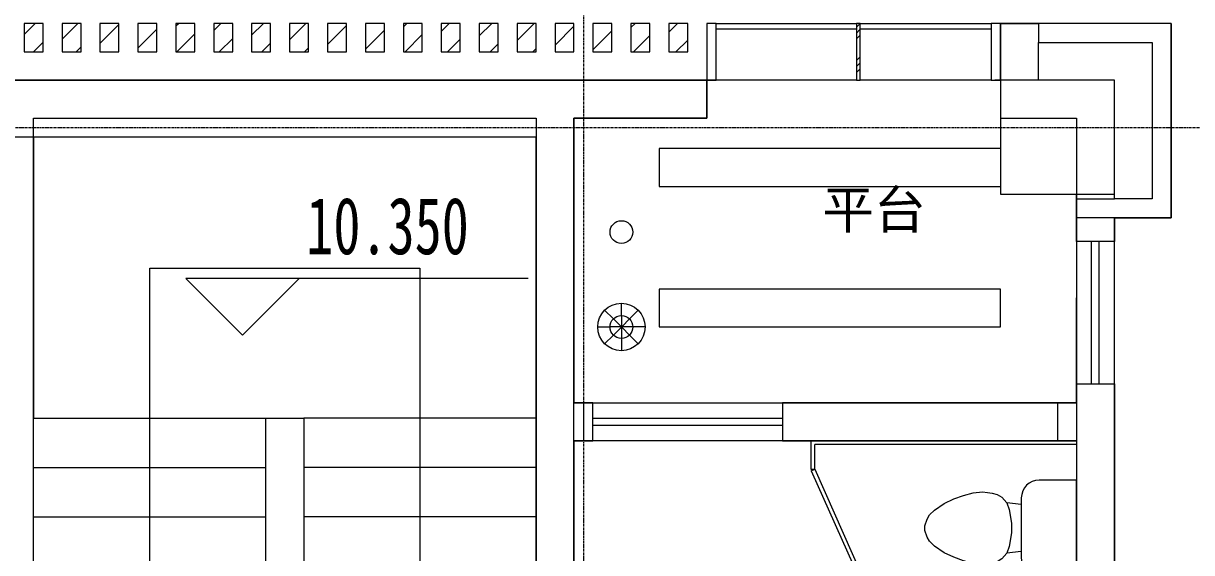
# Model space of a CAD drawing. Header units: millimetres. Extents: x 147592 to 200208, y -27981 to 8299.
# Drawn here: x 171046 to 177208, y -2239 to 550 of the extents above; entities that cross this region are included whole.
import ezdxf

# ---------------------------------------------------------------- set-up
doc = ezdxf.new("R2010")
doc.units = ezdxf.units.MM
doc.linetypes.add('架空线', pattern=[3.97, 2.38, -1.59])
doc.linetypes.add('轴网线', pattern=[22.24, 12.7, -3.18, 3.18, -3.18])
doc.layers.add('A-FLOR-____-OTLN', color=7, linetype='Continuous', lineweight=13, true_color=0x007f00)
doc.layers.add('A-GLAZ-____-OTLN', color=7, linetype='Continuous', lineweight=13, true_color=0x00007f)
for name, color, linetype, lineweight in [('A-GLAZ-CWMG-MCUT', 7, 'Continuous', 13), ('A-GLAZ-CWMG-OTLN', 7, 'Continuous', 5), ('A-WALL-____-MCUT', 7, 'Continuous', 13), ('A-WALL-____-OTLN', 7, 'Continuous', 13), ('G-____-____-DIMS', 7, 'Continuous', 5), ('G-____-____-TEXT', 7, 'Continuous', 5), ('P-SANR-FIXT-OTLN', 7, 'Continuous', 5), ('Q-SPCQ-____-OTLN', 7, 'Continuous', 5), ('S-COLS-____-MCUT', 7, 'Continuous', 5), ('S-FNDN-____-OTLN', 7, 'Continuous', 5), ('S-GRID-____-OTLN', 7, 'Continuous', 5), ('S-STRS-____-OTLN', 7, 'Continuous', 5)]:
    doc.layers.add(name, color=color, linetype=linetype, lineweight=lineweight)
doc.styles.add('仿宋', font='', dxfattribs={"width": 0.7, "height": 300})
doc.styles.add('黑体', font='', dxfattribs={"height": 200})
doc.styles.get('仿宋').set_extended_font_data('FangSong')
doc.styles.get('黑体').set_extended_font_data('SimHei')

# ---------------------------------------------------------------- blocks, each defined once
blk = doc.blocks.new('左右推拉窗 - C1015-1399711-四层给排水_消防平面图')
at = {"layer": 'A-GLAZ-____-OTLN', "color": 251, "lineweight": 5, "true_color": 0x515151}
for p, q in [((-490.5, -166.9), (-490.5, 33.1)), ((-490.5, 33.1), (509.5, 33.1)), ((509.5, 33.1), (509.5, -166.9)), ((-490.5, -46.9), (509.5, -46.9)), ((509.5, -86.9), (-490.5, -86.9)), ((509.5, -166.9), (-490.5, -166.9))]:
    blk.add_line(p, q, dxfattribs=at)
blk = doc.blocks.new('矩形竖梃 - 100_100mm 木色铝方通-V56-四层给排水_消防平面图')
at = {"layer": 'A-GLAZ-CWMG-OTLN', "true_color": 0x515151}
h = blk.add_hatch(dxfattribs=at)
h.set_pattern_fill('FP_47', color=251, style=0, pattern_type=2)
h.set_pattern_definition([(315, (-171100.01, 549.98), (70.71068, 70.71068), [])])
h.paths.add_polyline_path([(50, 150), (50, 0), (-50, 0), (-50, 150)], flags=0)
at = {"layer": 'A-GLAZ-CWMG-MCUT', "color": 251, "lineweight": 5, "true_color": 0x515151}
for p, q in [((-50, 150), (50, 150)), ((-50, 0), (-50, 150)), ((50, 150), (50, 0)), ((50, 0), (-50, 0))]:
    blk.add_line(p, q, dxfattribs=at)
blk = doc.blocks.new('矩形竖梃 - 100_100mm 木色铝方通-V57-四层给排水_消防平面图')
at = {"layer": 'A-GLAZ-CWMG-OTLN', "true_color": 0x515151}
h = blk.add_hatch(dxfattribs=at)
h.set_pattern_fill('FP_48', color=251, style=0, pattern_type=2)
h.set_pattern_definition([(315, (-171700.01, 549.98), (70.71068, 70.71068), [])])
h.paths.add_polyline_path([(50, 150), (50, 0), (-50, 0), (-50, 150)], flags=0)
at = {"layer": 'A-GLAZ-CWMG-MCUT', "color": 251, "lineweight": 5, "true_color": 0x515151}
for p, q in [((-50, 150), (50, 150)), ((-50, 0), (-50, 150)), ((50, 150), (50, 0)), ((50, 0), (-50, 0))]:
    blk.add_line(p, q, dxfattribs=at)
blk = doc.blocks.new('矩形竖梃 - 100_100mm 木色铝方通-V58-四层给排水_消防平面图')
at = {"layer": 'A-GLAZ-CWMG-OTLN', "true_color": 0x515151}
h = blk.add_hatch(dxfattribs=at)
h.set_pattern_fill('FP_49', color=251, style=0, pattern_type=2)
h.set_pattern_definition([(315, (-171300.01, 549.98), (70.71068, 70.71068), [])])
h.paths.add_polyline_path([(50, 150), (50, 0), (-50, 0), (-50, 150)], flags=0)
at = {"layer": 'A-GLAZ-CWMG-MCUT', "color": 251, "lineweight": 5, "true_color": 0x515151}
for p, q in [((-50, 150), (50, 150)), ((-50, 0), (-50, 150)), ((50, 150), (50, 0)), ((50, 0), (-50, 0))]:
    blk.add_line(p, q, dxfattribs=at)
blk = doc.blocks.new('矩形竖梃 - 100_100mm 木色铝方通-V59-四层给排水_消防平面图')
at = {"layer": 'A-GLAZ-CWMG-OTLN', "true_color": 0x515151}
h = blk.add_hatch(dxfattribs=at)
h.set_pattern_fill('FP_50', color=251, style=0, pattern_type=2)
h.set_pattern_definition([(315, (-171500.01, 549.98), (70.71068, 70.71068), [])])
h.paths.add_polyline_path([(50, 150), (50, 0), (-50, 0), (-50, 150)], flags=0)
at = {"layer": 'A-GLAZ-CWMG-MCUT', "color": 251, "lineweight": 5, "true_color": 0x515151}
for p, q in [((-50, 150), (50, 150)), ((-50, 0), (-50, 150)), ((50, 150), (50, 0)), ((50, 0), (-50, 0))]:
    blk.add_line(p, q, dxfattribs=at)
blk = doc.blocks.new('矩形竖梃 - 100_100mm 木色铝方通-V60-四层给排水_消防平面图')
at = {"layer": 'A-GLAZ-CWMG-OTLN', "true_color": 0x515151}
h = blk.add_hatch(dxfattribs=at)
h.set_pattern_fill('FP_51', color=251, style=0, pattern_type=2)
h.set_pattern_definition([(315, (-171900.01, 549.98), (70.71068, 70.71068), [])])
h.paths.add_polyline_path([(50, 150), (50, 0), (-50, 0), (-50, 150), (-20.6, 150)], flags=0)
at = {"layer": 'A-GLAZ-CWMG-MCUT', "color": 251, "lineweight": 5, "true_color": 0x515151}
for p, q in [((-50, 150), (50, 150)), ((-50, 0), (-50, 150)), ((50, 150), (50, 0)), ((50, 0), (-50, 0))]:
    blk.add_line(p, q, dxfattribs=at)
blk = doc.blocks.new('矩形竖梃 - 100_100mm 木色铝方通-V61-四层给排水_消防平面图')
at = {"layer": 'A-GLAZ-CWMG-OTLN', "true_color": 0x515151}
h = blk.add_hatch(dxfattribs=at)
h.set_pattern_fill('FP_52', color=251, style=0, pattern_type=2)
h.set_pattern_definition([(315, (-172100.01, 549.98), (70.71068, 70.71068), [])])
h.paths.add_polyline_path([(50, 150), (50, 0), (-50, 0), (-50, 150)], flags=0)
at = {"layer": 'A-GLAZ-CWMG-MCUT', "color": 251, "lineweight": 5, "true_color": 0x515151}
for p, q in [((-50, 150), (50, 150)), ((-50, 0), (-50, 150)), ((50, 150), (50, 0)), ((50, 0), (-50, 0))]:
    blk.add_line(p, q, dxfattribs=at)
blk = doc.blocks.new('矩形竖梃 - 100_100mm 木色铝方通-V62-四层给排水_消防平面图')
at = {"layer": 'A-GLAZ-CWMG-OTLN', "true_color": 0x515151}
h = blk.add_hatch(dxfattribs=at)
h.set_pattern_fill('FP_53', color=251, style=0, pattern_type=2)
h.set_pattern_definition([(315, (-172300.01, 549.98), (70.71068, 70.71068), [])])
h.paths.add_polyline_path([(50, 150), (50, 0), (-50, 0), (-50, 150)], flags=0)
at = {"layer": 'A-GLAZ-CWMG-MCUT', "color": 251, "lineweight": 5, "true_color": 0x515151}
for p, q in [((-50, 150), (50, 150)), ((-50, 0), (-50, 150)), ((50, 150), (50, 0)), ((50, 0), (-50, 0))]:
    blk.add_line(p, q, dxfattribs=at)
blk = doc.blocks.new('矩形竖梃 - 100_100mm 木色铝方通-V63-四层给排水_消防平面图')
at = {"layer": 'A-GLAZ-CWMG-OTLN', "true_color": 0x515151}
h = blk.add_hatch(dxfattribs=at)
h.set_pattern_fill('FP_54', color=251, style=0, pattern_type=2)
h.set_pattern_definition([(315, (-172500.01, 549.98), (70.71068, 70.71068), [])])
h.paths.add_polyline_path([(50, 150), (50, 0), (-50, 0), (-50, 150)], flags=0)
at = {"layer": 'A-GLAZ-CWMG-MCUT', "color": 251, "lineweight": 5, "true_color": 0x515151}
for p, q in [((-50, 150), (50, 150)), ((-50, 0), (-50, 150)), ((50, 150), (50, 0)), ((50, 0), (-50, 0))]:
    blk.add_line(p, q, dxfattribs=at)
blk = doc.blocks.new('矩形竖梃 - 100_100mm 木色铝方通-V64-四层给排水_消防平面图')
at = {"layer": 'A-GLAZ-CWMG-OTLN', "true_color": 0x515151}
h = blk.add_hatch(dxfattribs=at)
h.set_pattern_fill('FP_55', color=251, style=0, pattern_type=2)
h.set_pattern_definition([(315, (-172700.01, 549.98), (70.71068, 70.71068), [])])
h.paths.add_polyline_path([(50, 150), (50, 0), (-50, 0), (-50, 150)], flags=0)
at = {"layer": 'A-GLAZ-CWMG-MCUT', "color": 251, "lineweight": 5, "true_color": 0x515151}
for p, q in [((-50, 150), (50, 150)), ((-50, 0), (-50, 150)), ((50, 150), (50, 0)), ((50, 0), (-50, 0))]:
    blk.add_line(p, q, dxfattribs=at)
blk = doc.blocks.new('矩形竖梃 - 100_100mm 木色铝方通-V65-四层给排水_消防平面图')
at = {"layer": 'A-GLAZ-CWMG-OTLN', "true_color": 0x515151}
h = blk.add_hatch(dxfattribs=at)
h.set_pattern_fill('FP_56', color=251, style=0, pattern_type=2)
h.set_pattern_definition([(315, (-172900.01, 549.98), (70.71068, 70.71068), [])])
h.paths.add_polyline_path([(50, 150), (50, 0), (-50, 0), (-50, 150)], flags=0)
at = {"layer": 'A-GLAZ-CWMG-MCUT', "color": 251, "lineweight": 5, "true_color": 0x515151}
for p, q in [((-50, 150), (50, 150)), ((-50, 0), (-50, 150)), ((50, 150), (50, 0)), ((50, 0), (-50, 0))]:
    blk.add_line(p, q, dxfattribs=at)
blk = doc.blocks.new('矩形竖梃 - 100_100mm 木色铝方通-V66-四层给排水_消防平面图')
at = {"layer": 'A-GLAZ-CWMG-OTLN', "true_color": 0x515151}
h = blk.add_hatch(dxfattribs=at)
h.set_pattern_fill('FP_57', color=251, style=0, pattern_type=2)
h.set_pattern_definition([(315, (-173100.01, 549.98), (70.71068, 70.71068), [])])
h.paths.add_polyline_path([(50, 150), (50, 0), (-50, 0), (-50, 150)], flags=0)
at = {"layer": 'A-GLAZ-CWMG-MCUT', "color": 251, "lineweight": 5, "true_color": 0x515151}
for p, q in [((-50, 150), (50, 150)), ((-50, 0), (-50, 150)), ((50, 150), (50, 0)), ((50, 0), (-50, 0))]:
    blk.add_line(p, q, dxfattribs=at)
blk = doc.blocks.new('矩形竖梃 - 100_100mm 木色铝方通-V67-四层给排水_消防平面图')
at = {"layer": 'A-GLAZ-CWMG-OTLN', "true_color": 0x515151}
h = blk.add_hatch(dxfattribs=at)
h.set_pattern_fill('FP_58', color=251, style=0, pattern_type=2)
h.set_pattern_definition([(315, (-173300.01, 549.98), (70.71068, 70.71068), [])])
h.paths.add_polyline_path([(50, 150), (50, 0), (-50, 0), (-50, 150), (9.4, 150)], flags=0)
at = {"layer": 'A-GLAZ-CWMG-MCUT', "color": 251, "lineweight": 5, "true_color": 0x515151}
for p, q in [((-50, 150), (50, 150)), ((-50, 0), (-50, 150)), ((50, 150), (50, 0)), ((50, 0), (-50, 0))]:
    blk.add_line(p, q, dxfattribs=at)
blk = doc.blocks.new('矩形竖梃 - 100_100mm 木色铝方通-V68-四层给排水_消防平面图')
at = {"layer": 'A-GLAZ-CWMG-OTLN', "true_color": 0x515151}
h = blk.add_hatch(dxfattribs=at)
h.set_pattern_fill('FP_59', color=251, style=0, pattern_type=2)
h.set_pattern_definition([(315, (-173500.01, 549.98), (70.71068, 70.71068), [])])
h.paths.add_polyline_path([(50, 150), (50, 0), (-50, 0), (-50, 150)], flags=0)
at = {"layer": 'A-GLAZ-CWMG-MCUT', "color": 251, "lineweight": 5, "true_color": 0x515151}
for p, q in [((-50, 150), (50, 150)), ((-50, 0), (-50, 150)), ((50, 150), (50, 0)), ((50, 0), (-50, 0))]:
    blk.add_line(p, q, dxfattribs=at)
blk = doc.blocks.new('矩形竖梃 - 100_100mm 木色铝方通-V69-四层给排水_消防平面图')
at = {"layer": 'A-GLAZ-CWMG-OTLN', "true_color": 0x515151}
h = blk.add_hatch(dxfattribs=at)
h.set_pattern_fill('FP_60', color=251, style=0, pattern_type=2)
h.set_pattern_definition([(315, (-173700.01, 549.98), (70.71068, 70.71068), [])])
h.paths.add_polyline_path([(50, 150), (50, 0), (-50, 0), (-50, 150)], flags=0)
at = {"layer": 'A-GLAZ-CWMG-MCUT', "color": 251, "lineweight": 5, "true_color": 0x515151}
for p, q in [((-50, 150), (50, 150)), ((-50, 0), (-50, 150)), ((50, 150), (50, 0)), ((50, 0), (-50, 0))]:
    blk.add_line(p, q, dxfattribs=at)
blk = doc.blocks.new('矩形竖梃 - 100_100mm 木色铝方通-V70-四层给排水_消防平面图')
at = {"layer": 'A-GLAZ-CWMG-OTLN', "true_color": 0x515151}
h = blk.add_hatch(dxfattribs=at)
h.set_pattern_fill('FP_61', color=251, style=0, pattern_type=2)
h.set_pattern_definition([(315, (-173900.01, 549.98), (70.71068, 70.71068), [])])
h.paths.add_polyline_path([(50, 150), (50, 0), (-50, 0), (-50, 150)], flags=0)
at = {"layer": 'A-GLAZ-CWMG-MCUT', "color": 251, "lineweight": 5, "true_color": 0x515151}
for p, q in [((-50, 150), (50, 150)), ((-50, 0), (-50, 150)), ((50, 150), (50, 0)), ((50, 0), (-50, 0))]:
    blk.add_line(p, q, dxfattribs=at)
blk = doc.blocks.new('矩形竖梃 - 100_100mm 木色铝方通-V71-四层给排水_消防平面图')
at = {"layer": 'A-GLAZ-CWMG-OTLN', "true_color": 0x515151}
h = blk.add_hatch(dxfattribs=at)
h.set_pattern_fill('FP_62', color=251, style=0, pattern_type=2)
h.set_pattern_definition([(315, (-174100.01, 549.98), (70.71068, 70.71068), [])])
h.paths.add_polyline_path([(50, 150), (50, 0), (-50, 0), (-50, 150)], flags=0)
at = {"layer": 'A-GLAZ-CWMG-MCUT', "color": 251, "lineweight": 5, "true_color": 0x515151}
for p, q in [((-50, 150), (50, 150)), ((-50, 0), (-50, 150)), ((50, 150), (50, 0)), ((50, 0), (-50, 0))]:
    blk.add_line(p, q, dxfattribs=at)
blk = doc.blocks.new('雨水斗 2d - 地漏 R100-669040-四层给排水_消防平面图')
at = {"layer": 'Q-SPCQ-____-OTLN', "color": 251, "true_color": 0x515151}
for p, q in [((0, 60), (0, 125)), ((-42.4, 42.4), (-88.4, 88.4)), ((88.4, 88.4), (-42.4, -42.4)), ((-125, 0), (-60, 0)), ((125, 0), (-60, 0)), ((-42.4, 42.4), (88.4, -88.4)), ((0, 60), (0, -125)), ((-88.4, -88.4), (-42.4, -42.4))]:
    blk.add_line(p, q, dxfattribs=at)
for radius in [125, 60]:
    blk.add_circle((0, 0), radius, dxfattribs=at)
blk = doc.blocks.new('雨水管 2d - 地漏 R50-1793327-四层给排水_消防平面图')
at = {"layer": 'Q-SPCQ-____-OTLN', "color": 251, "true_color": 0x515151}
blk.add_circle((0, 0), 60, dxfattribs=at)
blk = doc.blocks.new('单个座便器隔间 - 单个座便器隔间-1855308-四层给排水_消防平面图')
at = {"layer": 'P-SANR-FIXT-OTLN', "color": 251, "true_color": 0x515151}
for p, q in [((703.4, 0), (196.6, 0)), ((-10, 0), (-10, -1400)), ((10, 0), (10, -1380)), ((196.6, 0), (196.6, -196.2)), ((703.4, -196.2), (703.4, 0)), ((890, 0), (890, -1380)), ((910, 0), (910, -1400)), ((291.3, -290.9), (608.8, -290.9)), ((326.5, -290.9), (317.7, -367.7)), ((573.5, -290.9), (582.3, -367.7)), ((287.4, -393.1), (317.7, -367.7)), ((317.7, -367.7), (352.6, -355)), ((352.6, -355), (424.6, -342.3)), ((424.6, -342.3), (475.4, -342.3)), ((475.4, -342.3), (547.4, -355)), ((547.4, -355), (582.3, -367.7)), ((582.3, -367.7), (612.6, -393.1)), ((266.2, -443.9), (273, -418.5)), ((273, -418.5), (287.4, -393.1)), ((612.6, -393.1), (627, -418.5)), ((627, -418.5), (633.8, -443.9)), ((259.5, -494.7), (261.7, -469.4)), ((261.7, -469.4), (266.2, -443.9)), ((633.8, -443.9), (638.3, -469.4)), ((638.3, -469.4), (640.5, -494.7)), ((263.9, -545.3), (259.5, -494.7)), ((277.6, -596.3), (263.9, -545.3)), ((636.1, -545.3), (622.4, -596.3)), ((640.5, -494.7), (636.1, -545.3)), ((296.1, -647.1), (277.6, -596.3)), ((622.4, -596.3), (603.9, -647.1)), ((319.8, -697.9), (296.1, -647.1)), ((603.9, -647.1), (580.2, -697.9)), ((355, -748.7), (319.8, -697.9)), ((580.2, -697.9), (545, -748.7)), ((380.4, -774.1), (355, -748.7)), ((402.4, -786.8), (380.4, -774.1)), ((437.3, -799.5), (402.4, -786.8)), ((462.7, -799.5), (437.3, -799.5)), ((497.6, -786.8), (462.7, -799.5)), ((519.6, -774.1), (497.6, -786.8)), ((545, -748.7), (519.6, -774.1)), ((140, -1380), (706.4, -1127.8)), ((148.1, -1398.3), (714.5, -1146.1)), ((706.4, -1127.8), (714.5, -1146.1)), ((-10, -1400), (140, -1400)), ((140, -1380), (10, -1380)), ((148.1, -1398.3), (140, -1380)), ((140, -1400), (140, -1380)), ((890, -1380), (760, -1380)), ((760, -1400), (760, -1380)), ((760, -1400), (910, -1400))]:
    blk.add_line(p, q, dxfattribs=at)
for centre, radius, start, end in [((291.3, -196.2), 94.6, 180, 270), ((608.8, -196.2), 94.6, 270, 0), ((88.8, -1389.2), 671.3, 359.07521, 21.22957)]:
    blk.add_arc(centre, radius, start, end, dxfattribs=at)
blk = doc.blocks.new('矩形竖梃 - 50_300mm 长方形-V72-四层给排水_消防平面图')
at = {"layer": 'A-GLAZ-CWMG-MCUT', "color": 251, "lineweight": 5, "true_color": 0x515151}
for p, q in [((-50, 0), (0, 0)), ((-50, -300), (-50, 0)), ((0, 0), (0, -300)), ((0, -300), (-50, -300))]:
    blk.add_line(p, q, dxfattribs=at)
blk = doc.blocks.new('矩形竖梃 - 50_300mm 长方形-V73-四层给排水_消防平面图')
at = {"layer": 'A-GLAZ-CWMG-MCUT', "color": 251, "lineweight": 5, "true_color": 0x515151}
for p, q in [((0, 0), (-50, 0)), ((-50, 0), (-50, -300)), ((0, -300), (0, 0)), ((-50, -300), (0, -300))]:
    blk.add_line(p, q, dxfattribs=at)
blk = doc.blocks.new('矩形竖梃 - 30mm 正方形-2021428-四层给排水_消防平面图')
at = {"layer": 'A-GLAZ-CWMG-OTLN', "color": 251, "true_color": 0x515151}
for p, q in [((175460, 550), (176150, 550)), ((176150, 520), (175460, 520))]:
    blk.add_line(p, q, dxfattribs=at)
blk = doc.blocks.new('矩形竖梃 - 30mm 正方形-2021431-四层给排水_消防平面图')
at = {"layer": 'A-GLAZ-CWMG-OTLN', "color": 251, "true_color": 0x515151}
for p, q in [((174700, 550), (175440, 550)), ((175440, 520), (174700, 520))]:
    blk.add_line(p, q, dxfattribs=at)
blk = doc.blocks.new('矩形竖梃 - TJ隐框 20_250-1986374-四层给排水_消防平面图')
at = {"layer": 'A-GLAZ-CWMG-OTLN', "true_color": 0x515151}
h = blk.add_hatch(dxfattribs=at)
h.set_pattern_fill('FP_64', color=251, style=0, pattern_type=2)
h.set_pattern_definition([(135, (175450.01, -549.98), (-88.38835, -88.38835), []), (135, (175418.76, -549.98), (-176.776695, 1e-14), []), (135, (175481.26, -549.98), (-176.776695, 1e-14), [])])
h.paths.add_polyline_path([(-10, -300), (-10, 0), (10, 0), (10, -300)], flags=0)
at = {"layer": 'A-GLAZ-CWMG-MCUT', "color": 251, "lineweight": 5, "true_color": 0x515151}
for p, q in [((-10, 0), (10, 0)), ((-10, -300), (-10, 0)), ((10, 0), (10, -300)), ((10, -300), (-10, -300))]:
    blk.add_line(p, q, dxfattribs=at)
blk = doc.blocks.new('矩形竖梃 - 100_100mm 木色铝方通-V77-四层给排水_消防平面图')
at = {"layer": 'A-GLAZ-CWMG-OTLN', "true_color": 0x515151}
h = blk.add_hatch(dxfattribs=at)
h.set_pattern_fill('FP_66', color=251, style=0, pattern_type=2)
h.set_pattern_definition([(315, (-174300.01, 549.98), (70.71068, 70.71068), [])])
h.paths.add_polyline_path([(50, 150), (50, 0), (-50, 0), (-50, 150)], flags=0)
at = {"layer": 'A-GLAZ-CWMG-MCUT', "color": 251, "lineweight": 5, "true_color": 0x515151}
for p, q in [((-50, 150), (50, 150)), ((-50, 0), (-50, 150)), ((50, 150), (50, 0)), ((50, 0), (-50, 0))]:
    blk.add_line(p, q, dxfattribs=at)
blk = doc.blocks.new('矩形竖梃 - 100_100mm 木色铝方通-V78-四层给排水_消防平面图')
at = {"layer": 'A-GLAZ-CWMG-OTLN', "true_color": 0x515151}
h = blk.add_hatch(dxfattribs=at)
h.set_pattern_fill('FP_67', color=251, style=0, pattern_type=2)
h.set_pattern_definition([(315, (-174500.01, 549.98), (70.71068, 70.71068), [])])
h.paths.add_polyline_path([(50, 150), (50, 0), (-50, 0), (-50, 150)], flags=0)
at = {"layer": 'A-GLAZ-CWMG-MCUT', "color": 251, "lineweight": 5, "true_color": 0x515151}
for p, q in [((-50, 150), (50, 150)), ((-50, 0), (-50, 150)), ((50, 150), (50, 0)), ((50, 0), (-50, 0))]:
    blk.add_line(p, q, dxfattribs=at)
blk = doc.blocks.new('百叶窗-单层单列_角度可变_ - BYC0825-2215836-四层给排水_消防平面图')
at = {"layer": 'A-GLAZ-____-OTLN', "color": 251, "lineweight": 5, "true_color": 0x515151}
for p, q in [((375, 0), (-375, 0)), ((-375, 0), (-375, -200)), ((375, -200), (375, 0)), ((-375, -80), (375, -80)), ((-375, -120), (375, -120)), ((-375, -200), (375, -200))]:
    blk.add_line(p, q, dxfattribs=at)
blk = doc.blocks.new('高程点 - 相对高程点-103621-四层给排水_消防平面图')
at = {"layer": 'G-____-____-DIMS', "color": 173, "true_color": 0x5151ff}
for p, q in [((15.062, 2.987), (-2.987, 2.987)), ((0, 0), (-2.987, 2.987)), ((0, 0), (2.987, 2.987))]:
    blk.add_line(p, q, dxfattribs=at)
blk = doc.blocks.new('YXQH_AR_B9-20_rvt-1-四层给排水_消防平面图')
at = {"layer": 'A-FLOR-____-OTLN', "color": 8, "lineweight": 5, "true_color": 0x7f7f7f}
for p, q in [((174700, 250), (174650, 250)), ((174650, 250), (174650, 50)), ((175440, 250), (174700, 250)), ((176150, 250), (175460, 250)), ((176200, 250), (176169.4, 250)), ((174650, 50), (173950, 50)), ((173950, 50), (173950, -1450)), ((176600, -600), (176600, -350)), ((176600, -1350), (176600, -897.1)), ((176600, -1450), (176600, -1350)), ((173950, -1450), (174050, -1450)), ((175050, -1450), (176600, -1450)), ((173950, -1650), (173950, -2870)), ((174050, -1650), (173950, -1650)), ((175200, -1650), (175050, -1650))]:
    blk.add_line(p, q, dxfattribs=at)
at = {"layer": 'A-WALL-____-MCUT', "color": 251, "lineweight": 5, "true_color": 0x515151}
for p, q in [((176400, 550), (176200, 550)), ((176200, 550), (176200, 250)), ((177000, 550), (176400, 550)), ((176400, 550), (176400, 450)), ((177100, 550), (177000, 550)), ((177100, -475), (177100, 550)), ((176400, 250), (176400, 450)), ((176400, 450), (177000, 450)), ((177000, 450), (177000, -375)), ((174650, 250), (167350, 250)), ((174650, 50), (174650, 250)), ((176200, 250), (176200, 50)), ((176800, 250), (176400, 250)), ((176800, 50), (176800, 250)), ((171100, -6150), (171100, 50)), ((171100, 50), (173750, 50)), ((173750, 50), (173750, -4900)), ((173950, -1450), (173950, 50)), ((173950, 50), (174650, 50)), ((176200, 50), (176600, 50)), ((176600, 50), (176600, -375)), ((176800, -375), (176800, 50)), ((176600, -375), (176800, -375)), ((176600, -375), (176600, -475)), ((177000, -375), (176800, -375)), ((176600, -475), (176600, -600)), ((176800, -475), (176600, -475)), ((176800, -475), (177000, -475)), ((176800, -600), (176800, -475)), ((177000, -475), (177100, -475)), ((176600, -1350), (176600, -1450)), ((176800, -6800), (176800, -1350)), ((174050, -1450), (173950, -1450)), ((176600, -1450), (175050, -1450)), ((173950, -3950), (173950, -1650)), ((173950, -1650), (174050, -1650)), ((175050, -1650), (176600, -1650)), ((176600, -1650), (176600, -4050))]:
    blk.add_line(p, q, dxfattribs=at)
at = {"layer": 'A-WALL-____-OTLN', "color": 251, "lineweight": 5, "true_color": 0x515151}
for p, q in [((176200, 550), (176400, 550)), ((176200, 550), (176200, 250)), ((177000, 550), (176400, 550)), ((177100, 550), (177000, 550)), ((177100, -475), (177100, 550)), ((176400, 250), (176400, 450)), ((176400, 450), (177000, 450)), ((177000, 450), (177000, -375)), ((174650, 250), (167350, 250)), ((174650, 250), (174650, 50)), ((171100, -6150), (171100, 50)), ((171100, 50), (173750, 50)), ((173750, 50), (173750, -4900)), ((173950, -1450), (173950, 50)), ((173950, 50), (174650, 50)), ((176600, -350), (176600, -375)), ((176800, -375), (176800, -350)), ((176600, -475), (176600, -375)), ((177000, -375), (176800, -375)), ((176600, -475), (176600, -600)), ((176800, -475), (177000, -475)), ((176800, -600), (176800, -475)), ((177000, -475), (177100, -475)), ((176600, -897.1), (176600, -1350)), ((176600, -1350), (176600, -1450)), ((176800, -6500), (176800, -1350)), ((173950, -1650), (173950, -1450)), ((175050, -1450), (175050, -1650)), ((176600, -1450), (176600, -1650)), ((173950, -2870), (173950, -1650))]:
    blk.add_line(p, q, dxfattribs=at)
at = {"layer": 'G-____-____-DIMS', "color": 251, "true_color": 0x515151}
blk.add_line((172201.7, -1092.4), (172201.7, -1092.4), dxfattribs=at)
blk.add_line((172201.7, -1092.4), (172201.7, -1092.4), dxfattribs=at)
at = {"layer": 'S-GRID-____-OTLN', "color": 173, "linetype": '轴网线', "true_color": 0x5151ff}
for p, q in [((174000, 7499.5), (174000, -27181.2)), ((199020.5, 0), (148525.8, 0))]:
    blk.add_line(p, q, dxfattribs=at)
at = {"layer": 'S-STRS-____-OTLN', "color": 251, "true_color": 0x515151}
for p, q in [((171100, -50), (171100, -1530)), ((171100, -1530), (172325, -1530)), ((171100, -1790), (171100, -1530)), ((171100, -1790), (171100, -1530)), ((172325, -1530), (172525, -1530)), ((172325, -1790), (172325, -1530)), ((173750, -1530), (172525, -1530)), ((172525, -1530), (172525, -1790)), ((171100, -2050), (171100, -1790)), ((171100, -2050), (171100, -1790)), ((171100, -1790), (172325, -1790)), ((172325, -2050), (172325, -1790)), ((172525, -1790), (172525, -2050)), ((173750, -1790), (172525, -1790)), ((171100, -2310), (171100, -2050)), ((171100, -2310), (171100, -2050)), ((171100, -2050), (172325, -2050)), ((172325, -2310), (172325, -2050)), ((172525, -2050), (172525, -2310)), ((173750, -2050), (172525, -2050))]:
    blk.add_line(p, q, dxfattribs=at)
at = {"layer": 'S-STRS-____-OTLN', "color": 173, "true_color": 0x5151ff}
for p, q in [((171712.5, -740), (173137.5, -740)), ((171712.5, -1530), (171712.5, -740)), ((173137.5, -740), (173137.5, -1530)), ((171712.5, -1790), (171712.5, -1530)), ((173137.5, -1530), (173137.5, -1790)), ((171712.5, -2050), (171712.5, -1790)), ((173137.5, -1790), (173137.5, -2050)), ((171712.5, -2310), (171712.5, -2050)), ((173137.5, -2050), (173137.5, -2310))]:
    blk.add_line(p, q, dxfattribs=at)
at = {"layer": 'S-STRS-____-OTLN', "color": 251, "linetype": '架空线', "true_color": 0x515151}
for p, q in [((173750, -1530), (172525, -1530)), ((171100, -1790), (172325, -1790)), ((173750, -1790), (172525, -1790)), ((171100, -2050), (172325, -2050)), ((173750, -2050), (172525, -2050))]:
    blk.add_line(p, q, dxfattribs=at)
at = {"color": 251, "lineweight": 5, "true_color": 0x515151, "extrusion": (0, 0, -1), "rotation": 180}
for name, p in [('矩形竖梃 - 100_100mm 木色铝方通-V56-四层给排水_消防平面图', (-171100, 550)), ('矩形竖梃 - 100_100mm 木色铝方通-V58-四层给排水_消防平面图', (-171300, 550)), ('矩形竖梃 - 100_100mm 木色铝方通-V59-四层给排水_消防平面图', (-171500, 550)), ('矩形竖梃 - 100_100mm 木色铝方通-V57-四层给排水_消防平面图', (-171700, 550)), ('矩形竖梃 - 100_100mm 木色铝方通-V60-四层给排水_消防平面图', (-171900, 550)), ('矩形竖梃 - 100_100mm 木色铝方通-V61-四层给排水_消防平面图', (-172100, 550)), ('矩形竖梃 - 100_100mm 木色铝方通-V62-四层给排水_消防平面图', (-172300, 550)), ('矩形竖梃 - 100_100mm 木色铝方通-V63-四层给排水_消防平面图', (-172500, 550)), ('矩形竖梃 - 100_100mm 木色铝方通-V64-四层给排水_消防平面图', (-172700, 550)), ('矩形竖梃 - 100_100mm 木色铝方通-V65-四层给排水_消防平面图', (-172900, 550)), ('矩形竖梃 - 100_100mm 木色铝方通-V66-四层给排水_消防平面图', (-173100, 550)), ('矩形竖梃 - 100_100mm 木色铝方通-V67-四层给排水_消防平面图', (-173300, 550)), ('矩形竖梃 - 100_100mm 木色铝方通-V68-四层给排水_消防平面图', (-173500, 550)), ('矩形竖梃 - 100_100mm 木色铝方通-V69-四层给排水_消防平面图', (-173700, 550)), ('矩形竖梃 - 100_100mm 木色铝方通-V70-四层给排水_消防平面图', (-173900, 550)), ('矩形竖梃 - 100_100mm 木色铝方通-V71-四层给排水_消防平面图', (-174100, 550)), ('矩形竖梃 - 100_100mm 木色铝方通-V77-四层给排水_消防平面图', (-174300, 550)), ('矩形竖梃 - 100_100mm 木色铝方通-V78-四层给排水_消防平面图', (-174500, 550))]:
    blk.add_blockref(name, p, dxfattribs=at)
at = {"color": 251, "lineweight": 5, "true_color": 0x515151, "extrusion": (0, 0, -1)}
for name, p in [('矩形竖梃 - 50_300mm 长方形-V72-四层给排水_消防平面图', (-174650, 550)), ('矩形竖梃 - TJ隐框 20_250-1986374-四层给排水_消防平面图', (-175450, 550))]:
    blk.add_blockref(name, p, dxfattribs=at)
at = {"color": 251, "lineweight": 5, "true_color": 0x515151}
for name, p in [('矩形竖梃 - 30mm 正方形-2021431-四层给排水_消防平面图', (0, 0)), ('矩形竖梃 - 30mm 正方形-2021428-四层给排水_消防平面图', (0, 0)), ('矩形竖梃 - 50_300mm 长方形-V73-四层给排水_消防平面图', (176200, 550)), ('雨水管 2d - 地漏 R50-1793327-四层给排水_消防平面图', (174200, -550)), ('雨水斗 2d - 地漏 R100-669040-四层给排水_消防平面图', (174200, -1050)), ('左右推拉窗 - C1015-1399711-四层给排水_消防平面图', (174540.5, -1483.1))]:
    blk.add_blockref(name, p, dxfattribs=at)
for name, p, rotation in [('百叶窗-单层单列_角度可变_ - BYC0825-2215836-四层给排水_消防平面图', (176600, -975), 90), ('单个座便器隔间 - 单个座便器隔间-1855308-四层给排水_消防平面图', (176600, -1660), 270.0000000000002)]:
    blk.add_blockref(name, p, dxfattribs=dict(at, rotation=rotation))
at = {"color": 251, "lineweight": 5, "true_color": 0x515151, "xscale": 99.99999999999993, "yscale": 99.99999999999993, "zscale": 99.99999999999993}
blk.add_blockref('高程点 - 相对高程点-103621-四层给排水_消防平面图', (172201.7, -1092.4), dxfattribs=at)
at = {"layer": 'G-____-____-DIMS', "color": 251, "true_color": 0x515151, "insert": (172538.2, -366.6), "char_height": 300, "width": 1112.296, "attachment_point": 1, "line_spacing_factor": 0.898273, "style": '仿宋'}
blk.add_mtext('10.350', dxfattribs=at)
at = {"layer": 'G-____-____-TEXT', "color": 251, "true_color": 0x515151, "insert": (175260, -331.7), "char_height": 200, "width": 737.552, "attachment_point": 1, "style": '黑体'}
blk.add_mtext('平台', dxfattribs=at)
blk = doc.blocks.new('YXQH_ST_B9-20_rvt-1-四层给排水_消防平面图')
at = {"layer": 'A-FLOR-____-OTLN', "color": 95, "lineweight": 18, "true_color": 0x51a751}
for p, q in [((176200, 250), (176200, 550)), ((177100, 550), (177100, -475)), ((167350, 250), (174650, 250)), ((171100, -50), (170900, -50)), ((173750, -50), (171100, -50)), ((173750, -4390), (173750, -50)), ((176800, -475), (176800, -600)), ((177100, -475), (176800, -475)), ((176800, -1350), (176800, -6500)), ((174002.7, -1650), (174002.7, -1450)), ((176500, -1450), (176500, -1650))]:
    blk.add_line(p, q, dxfattribs=at)
at = {"layer": 'S-COLS-____-MCUT', "color": 251, "lineweight": 18, "true_color": 0x515151}
for p, q in [((176400, 250), (176200, 250)), ((176200, 250), (176200, 50)), ((176800, 250), (176400, 250)), ((176800, -350), (176800, 250)), ((176200, 50), (176200, -350)), ((176200, -350), (176600, -350)), ((176600, -350), (176800, -350))]:
    blk.add_line(p, q, dxfattribs=at)
at = {"layer": 'S-FNDN-____-OTLN', "color": 251, "lineweight": 18, "true_color": 0x515151}
for p, q in [((176200, -110), (174400, -110)), ((174400, -110), (174400, -310)), ((174400, -310), (176200, -310)), ((176200, -850), (174400, -850)), ((174400, -850), (174400, -1050)), ((176200, -1050), (176200, -850)), ((174400, -1050), (176200, -1050))]:
    blk.add_line(p, q, dxfattribs=at)
at = {"layer": 'S-STRS-____-OTLN', "color": 251, "lineweight": 18, "true_color": 0x515151}
for p, q in [((171100, -1790), (171100, -1530)), ((171100, -1790), (171100, -1530)), ((171100, -2050), (171100, -1790)), ((171100, -2050), (171100, -1790)), ((171100, -2310), (171100, -2050)), ((171100, -2310), (171100, -2050))]:
    blk.add_line(p, q, dxfattribs=at)

msp = doc.modelspace()

# ---------------------------------------------------------------- block references
at = {"lineweight": 5}
for name in ['YXQH_AR_B9-20_rvt-1-四层给排水_消防平面图', 'YXQH_ST_B9-20_rvt-1-四层给排水_消防平面图']:
    msp.add_blockref(name, (0, 0), dxfattribs=at)

doc.saveas('drawing.dxf')
